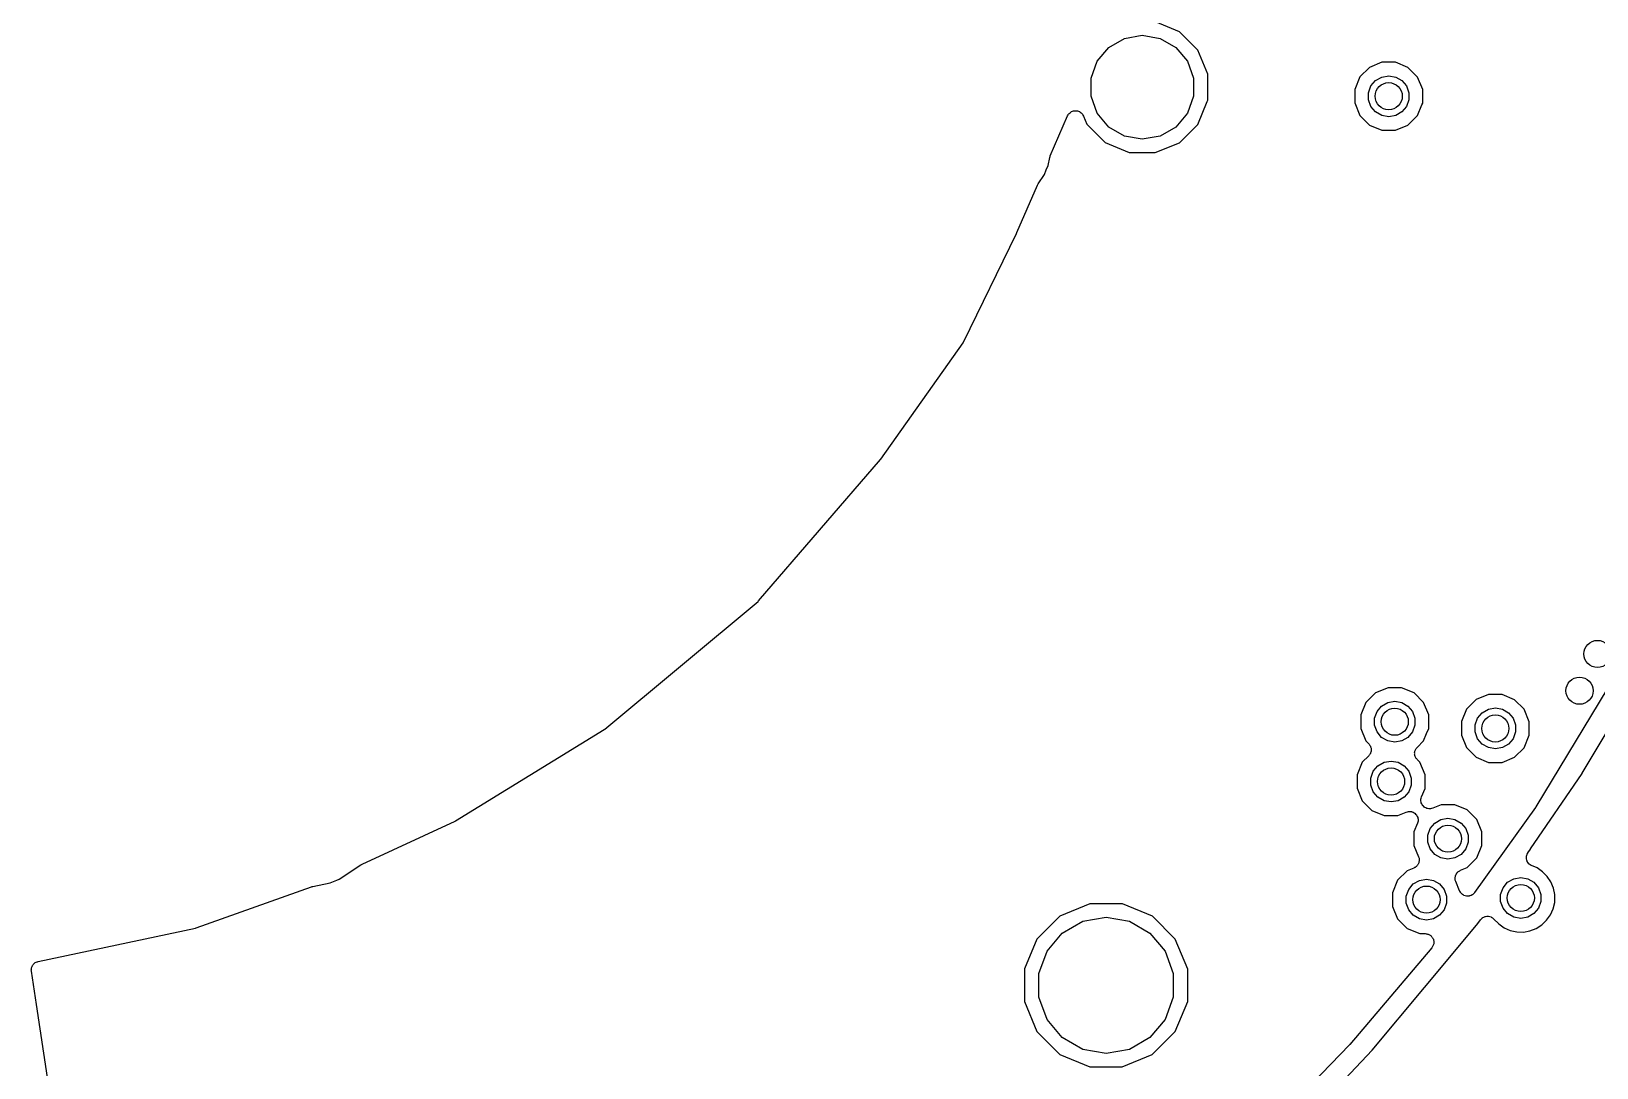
# Model space of a CAD drawing. Extents: x 83.8 to 170.2, y -169.8 to -83.8.
# Drawn here: x 129.94 to 152.97, y -147.62 to -132.36 of the extents above; entities that cross this region are included whole.
import ezdxf

# ---------------------------------------------------------------- set-up
doc = ezdxf.new("R2010")
doc.units = 0
doc.header["$MEASUREMENT"] = 0
doc.layers.add('BLACK', color=7, linetype='CONTINUOUS')

msp = doc.modelspace()

# ---------------------------------------------------------------- linework, layer by layer
at = {"layer": 'Black'}
for p, q in [((146.829, -132.37), (146.476, -132.223)), ((147.099, -132.641), (146.829, -132.37)), ((145.621, -132.802), (145.792, -132.599)), ((145.792, -132.599), (146.022, -132.466)), ((146.022, -132.466), (146.283, -132.42)), ((146.283, -132.42), (146.545, -132.466)), ((146.545, -132.466), (146.775, -132.599)), ((146.775, -132.599), (146.946, -132.802)), ((147.246, -132.994), (147.099, -132.641)), ((145.53, -133.052), (145.621, -132.802)), ((146.946, -132.802), (147.037, -133.052)), ((149.808, -132.817), (149.624, -132.893)), ((150.007, -132.817), (149.808, -132.817)), ((150.19, -132.893), (150.007, -132.817)), ((145.53, -133.318), (145.53, -133.052)), ((147.037, -133.052), (147.037, -133.318)), ((147.245, -133.377), (147.246, -132.994)), ((149.483, -133.033), (149.407, -133.217)), ((149.624, -132.893), (149.483, -133.033)), ((149.646, -133.166), (149.713, -133.086)), ((149.713, -133.086), (149.804, -133.034)), ((149.804, -133.034), (149.907, -133.016)), ((149.907, -133.016), (150.01, -133.034)), ((150.01, -133.034), (150.1, -133.086)), ((150.1, -133.086), (150.168, -133.166)), ((150.331, -133.034), (150.19, -132.893)), ((150.407, -133.218), (150.331, -133.034)), ((145.621, -133.567), (145.53, -133.318)), ((147.037, -133.318), (146.946, -133.567)), ((149.407, -133.217), (149.407, -133.416)), ((149.61, -133.265), (149.646, -133.166)), ((149.61, -133.369), (149.61, -133.265)), ((150.168, -133.166), (150.203, -133.265)), ((150.203, -133.265), (150.203, -133.369)), ((150.407, -133.417), (150.407, -133.218)), ((145.208, -133.569), (145.22, -133.559)), ((145.22, -133.559), (145.232, -133.549)), ((145.232, -133.549), (145.238, -133.546)), ((145.238, -133.546), (145.243, -133.542)), ((145.243, -133.542), (145.258, -133.538)), ((145.258, -133.538), (145.272, -133.532)), ((145.272, -133.532), (145.279, -133.532)), ((145.279, -133.532), (145.286, -133.53)), ((145.286, -133.53), (145.301, -133.531)), ((145.301, -133.531), (145.317, -133.53)), ((145.317, -133.53), (145.323, -133.532)), ((145.323, -133.532), (145.33, -133.533)), ((145.33, -133.533), (145.344, -133.539)), ((145.344, -133.539), (145.359, -133.544)), ((145.359, -133.544), (145.364, -133.548)), ((145.364, -133.548), (145.37, -133.55)), ((145.37, -133.55), (145.381, -133.561)), ((145.381, -133.561), (145.394, -133.57)), ((147.099, -133.731), (147.239, -133.392)), ((147.239, -133.392), (147.245, -133.377)), ((147.239, -133.392), (147.239, -133.392)), ((149.407, -133.416), (149.483, -133.6)), ((149.646, -133.467), (149.61, -133.369)), ((149.713, -133.548), (149.646, -133.467)), ((149.804, -133.6), (149.713, -133.548)), ((150.1, -133.548), (150.01, -133.6)), ((150.168, -133.467), (150.1, -133.548)), ((150.203, -133.369), (150.168, -133.467)), ((150.331, -133.6), (150.396, -133.443)), ((150.396, -133.443), (150.407, -133.417)), ((150.396, -133.443), (150.396, -133.443)), ((144.928, -134.192), (145.183, -133.605)), ((145.183, -133.605), (145.192, -133.593)), ((145.192, -133.593), (145.199, -133.579)), ((145.199, -133.579), (145.204, -133.574)), ((145.204, -133.574), (145.208, -133.569)), ((145.394, -133.57), (145.397, -133.576)), ((145.397, -133.576), (145.402, -133.581)), ((145.402, -133.581), (145.409, -133.595)), ((145.409, -133.595), (145.417, -133.608)), ((145.417, -133.608), (145.467, -133.729)), ((145.467, -133.729), (145.738, -134)), ((145.792, -133.771), (145.621, -133.567)), ((146.022, -133.904), (145.792, -133.771)), ((146.775, -133.771), (146.545, -133.904)), ((146.946, -133.567), (146.775, -133.771)), ((146.828, -134.001), (147.099, -133.731)), ((149.483, -133.6), (149.623, -133.741)), ((149.623, -133.741), (149.807, -133.817)), ((149.907, -133.618), (149.804, -133.6)), ((150.01, -133.6), (149.907, -133.618)), ((150.006, -133.817), (150.19, -133.741)), ((150.19, -133.741), (150.331, -133.6)), ((145.738, -134), (146.091, -134.147)), ((146.283, -133.95), (146.022, -133.904)), ((146.545, -133.904), (146.283, -133.95)), ((146.474, -134.147), (146.828, -134.001)), ((149.807, -133.817), (150.006, -133.817)), ((144.897, -134.336), (144.92, -134.217)), ((144.92, -134.217), (144.925, -134.205)), ((144.925, -134.205), (144.928, -134.192)), ((146.091, -134.147), (146.474, -134.147)), ((144.751, -134.604), (144.842, -134.467)), ((144.842, -134.467), (144.869, -134.402)), ((144.869, -134.402), (144.897, -134.336)), ((144.869, -134.402), (144.869, -134.402)), ((144.436, -135.322), (144.74, -134.624)), ((144.74, -134.624), (144.747, -134.614)), ((144.747, -134.614), (144.751, -134.604)), ((143.651, -136.939), (144.43, -135.336)), ((144.43, -135.336), (144.435, -135.325)), ((144.43, -135.336), (144.43, -135.336)), ((144.435, -135.325), (144.436, -135.322)), ((142.436, -138.659), (143.645, -136.948)), ((143.645, -136.948), (143.651, -136.939)), ((140.639, -140.745), (142.432, -138.663)), ((142.432, -138.663), (142.436, -138.659)), ((138.374, -142.631), (140.632, -140.752)), ((140.632, -140.752), (140.639, -140.745)), ((153.607, -141.232), (152.074, -143.777)), ((152.753, -143.282), (153.62, -141.832)), ((149.897, -142.023), (149.714, -142.099)), ((150.096, -142.023), (149.897, -142.023)), ((150.28, -142.1), (150.096, -142.023)), ((149.573, -142.24), (149.496, -142.423)), ((149.714, -142.099), (149.573, -142.24)), ((149.736, -142.373), (149.803, -142.293)), ((149.803, -142.293), (149.893, -142.24)), ((149.893, -142.24), (149.996, -142.222)), ((149.996, -142.222), (150.099, -142.24)), ((150.099, -142.24), (150.19, -142.293)), ((150.19, -142.293), (150.257, -142.373)), ((150.42, -142.24), (150.28, -142.1)), ((150.496, -142.424), (150.42, -142.24)), ((151.194, -142.198), (151.053, -142.339)), ((151.377, -142.122), (151.194, -142.198)), ((151.576, -142.122), (151.377, -142.122)), ((151.76, -142.199), (151.576, -142.122)), ((151.901, -142.339), (151.76, -142.199)), ((149.496, -142.423), (149.496, -142.622)), ((149.7, -142.471), (149.736, -142.373)), ((149.7, -142.576), (149.7, -142.471)), ((150.257, -142.373), (150.293, -142.471)), ((150.293, -142.471), (150.293, -142.576)), ((150.496, -142.623), (150.496, -142.424)), ((151.053, -142.339), (150.976, -142.522)), ((150.976, -142.522), (150.976, -142.721)), ((151.18, -142.57), (151.216, -142.472)), ((151.216, -142.472), (151.283, -142.391)), ((151.283, -142.391), (151.373, -142.339)), ((151.373, -142.339), (151.476, -142.321)), ((151.476, -142.321), (151.579, -142.339)), ((151.579, -142.339), (151.67, -142.391)), ((151.67, -142.391), (151.737, -142.472)), ((151.737, -142.472), (151.773, -142.57)), ((151.976, -142.523), (151.901, -142.339)), ((151.976, -142.722), (151.976, -142.523)), ((136.179, -143.983), (138.366, -142.636)), ((138.366, -142.636), (138.374, -142.631)), ((149.496, -142.622), (149.572, -142.806)), ((149.736, -142.674), (149.7, -142.576)), ((149.803, -142.754), (149.736, -142.674)), ((149.893, -142.806), (149.803, -142.754)), ((150.19, -142.754), (150.099, -142.806)), ((150.257, -142.674), (150.19, -142.754)), ((150.293, -142.576), (150.257, -142.674)), ((150.42, -142.807), (150.465, -142.698)), ((150.465, -142.698), (150.496, -142.623)), ((150.465, -142.698), (150.465, -142.698)), ((150.976, -142.721), (151.052, -142.905)), ((151.18, -142.674), (151.18, -142.57)), ((151.216, -142.773), (151.18, -142.674)), ((151.283, -142.853), (151.216, -142.773)), ((151.737, -142.773), (151.67, -142.853)), ((151.773, -142.674), (151.737, -142.773)), ((151.773, -142.57), (151.773, -142.674)), ((151.9, -142.906), (151.976, -142.722)), ((149.572, -142.806), (149.613, -142.847)), ((149.613, -142.847), (149.619, -142.856)), ((149.619, -142.856), (149.627, -142.864)), ((149.627, -142.864), (149.632, -142.874)), ((149.632, -142.999), (149.627, -143.01)), ((149.632, -142.874), (149.638, -142.883)), ((149.638, -142.99), (149.632, -142.999)), ((149.638, -142.883), (149.641, -142.894)), ((149.641, -142.98), (149.638, -142.99)), ((149.641, -142.894), (149.646, -142.904)), ((149.646, -142.97), (149.641, -142.98)), ((149.646, -142.904), (149.647, -142.915)), ((149.647, -142.958), (149.646, -142.97)), ((149.647, -142.915), (149.65, -142.926)), ((149.649, -142.948), (149.647, -142.958)), ((149.65, -142.926), (149.649, -142.937)), ((149.649, -142.937), (149.649, -142.948)), ((149.996, -142.824), (149.893, -142.806)), ((150.099, -142.806), (149.996, -142.824)), ((150.289, -142.98), (150.292, -142.969)), ((150.29, -142.991), (150.289, -142.98)), ((150.289, -143.002), (150.29, -142.991)), ((150.292, -143.012), (150.289, -143.002)), ((150.292, -142.969), (150.293, -142.958)), ((150.293, -142.958), (150.298, -142.948)), ((150.298, -142.948), (150.301, -142.937)), ((150.301, -142.937), (150.307, -142.928)), ((150.307, -142.928), (150.312, -142.918)), ((150.312, -142.918), (150.32, -142.91)), ((150.32, -142.91), (150.326, -142.901)), ((150.326, -142.901), (150.42, -142.807)), ((151.052, -142.905), (151.193, -143.046)), ((151.373, -142.905), (151.283, -142.853)), ((151.476, -142.923), (151.373, -142.905)), ((151.579, -142.905), (151.476, -142.923)), ((151.67, -142.853), (151.579, -142.905)), ((151.759, -143.046), (151.9, -142.906)), ((149.519, -143.12), (149.442, -143.304)), ((149.613, -143.026), (149.519, -143.12)), ((149.619, -143.017), (149.613, -143.026)), ((149.627, -143.01), (149.619, -143.017)), ((149.681, -143.253), (149.749, -143.173)), ((149.749, -143.173), (149.839, -143.121)), ((149.839, -143.121), (149.942, -143.103)), ((149.942, -143.103), (150.045, -143.121)), ((150.045, -143.121), (150.136, -143.173)), ((150.136, -143.173), (150.203, -143.253)), ((150.293, -143.023), (150.292, -143.012)), ((150.298, -143.034), (150.293, -143.023)), ((150.3, -143.044), (150.298, -143.034)), ((150.307, -143.053), (150.3, -143.044)), ((150.312, -143.063), (150.307, -143.053)), ((150.319, -143.071), (150.312, -143.063)), ((150.326, -143.08), (150.319, -143.071)), ((150.366, -143.121), (150.326, -143.08)), ((150.442, -143.305), (150.366, -143.121)), ((151.193, -143.046), (151.376, -143.122)), ((151.376, -143.122), (151.575, -143.122)), ((151.575, -143.122), (151.759, -143.046)), ((149.442, -143.304), (149.442, -143.503)), ((149.646, -143.352), (149.681, -143.253)), ((149.646, -143.456), (149.646, -143.352)), ((149.681, -143.555), (149.646, -143.456)), ((150.203, -143.253), (150.239, -143.352)), ((150.239, -143.456), (150.203, -143.555)), ((150.239, -143.352), (150.239, -143.456)), ((150.442, -143.504), (150.442, -143.305)), ((151.995, -144.396), (152.751, -143.285)), ((152.751, -143.285), (152.753, -143.282)), ((149.442, -143.503), (149.518, -143.687)), ((149.518, -143.687), (149.659, -143.828)), ((149.749, -143.635), (149.681, -143.555)), ((149.839, -143.687), (149.749, -143.635)), ((149.942, -143.705), (149.839, -143.687)), ((150.045, -143.687), (149.942, -143.705)), ((150.136, -143.635), (150.045, -143.687)), ((150.203, -143.555), (150.136, -143.635)), ((150.38, -143.674), (150.381, -143.668)), ((150.382, -143.69), (150.38, -143.674)), ((150.381, -143.663), (150.386, -143.647)), ((150.381, -143.668), (150.381, -143.663)), ((150.383, -143.707), (150.382, -143.69)), ((150.386, -143.647), (150.39, -143.631)), ((150.39, -143.631), (150.442, -143.504)), ((149.659, -143.828), (149.842, -143.904)), ((149.842, -143.904), (150.041, -143.904)), ((150.041, -143.904), (150.166, -143.853)), ((150.166, -143.853), (150.182, -143.849)), ((150.182, -143.849), (150.198, -143.844)), ((150.198, -143.844), (150.203, -143.844)), ((150.203, -143.844), (150.209, -143.843)), ((150.209, -143.843), (150.225, -143.845)), ((150.225, -143.845), (150.242, -143.846)), ((150.242, -143.846), (150.247, -143.848)), ((150.247, -143.848), (150.253, -143.849)), ((150.253, -143.849), (150.267, -143.857)), ((150.267, -143.857), (150.283, -143.863)), ((150.283, -143.863), (150.287, -143.867)), ((150.287, -143.867), (150.292, -143.869)), ((150.292, -143.869), (150.303, -143.882)), ((150.303, -143.882), (150.315, -143.893)), ((150.315, -143.893), (150.318, -143.898)), ((150.318, -143.898), (150.322, -143.902)), ((150.322, -143.902), (150.328, -143.917)), ((150.328, -143.917), (150.335, -143.932)), ((150.385, -143.712), (150.383, -143.707)), ((150.386, -143.717), (150.385, -143.712)), ((150.393, -143.732), (150.386, -143.717)), ((150.4, -143.747), (150.393, -143.732)), ((150.403, -143.752), (150.4, -143.747)), ((150.406, -143.757), (150.403, -143.752)), ((150.418, -143.768), (150.406, -143.757)), ((150.429, -143.78), (150.418, -143.768)), ((150.434, -143.783), (150.429, -143.78)), ((150.438, -143.786), (150.434, -143.783)), ((150.454, -143.793), (150.438, -143.786)), ((150.469, -143.8), (150.454, -143.793)), ((150.474, -143.801), (150.469, -143.8)), ((150.479, -143.803), (150.474, -143.801)), ((150.496, -143.804), (150.479, -143.803)), ((150.512, -143.806), (150.496, -143.804)), ((150.518, -143.805), (150.512, -143.806)), ((150.523, -143.805), (150.518, -143.805)), ((150.539, -143.8), (150.523, -143.805)), ((150.555, -143.797), (150.539, -143.8)), ((150.68, -143.745), (150.555, -143.797)), ((150.879, -143.745), (150.68, -143.745)), ((151.062, -143.822), (150.879, -143.745)), ((151.203, -143.962), (151.062, -143.822)), ((152.068, -143.786), (151.171, -145.039)), ((152.07, -143.781), (152.068, -143.786)), ((152.074, -143.777), (152.07, -143.781)), ((134.805, -144.619), (136.172, -143.986)), ((136.172, -143.986), (136.179, -143.983)), ((150.332, -144.019), (150.279, -144.145)), ((150.279, -144.145), (150.279, -144.344)), ((150.335, -144.002), (150.332, -144.019)), ((150.335, -143.932), (150.336, -143.937)), ((150.34, -143.987), (150.335, -144.002)), ((150.336, -143.937), (150.338, -143.943)), ((150.338, -143.943), (150.339, -143.959)), ((150.339, -143.959), (150.341, -143.976)), ((150.341, -143.976), (150.34, -143.981)), ((150.34, -143.981), (150.34, -143.987)), ((150.482, -144.193), (150.518, -144.095)), ((150.518, -144.095), (150.585, -144.015)), ((150.585, -144.015), (150.676, -143.962)), ((150.676, -143.962), (150.779, -143.944)), ((150.779, -143.944), (150.882, -143.962)), ((150.882, -143.962), (150.972, -144.015)), ((150.972, -144.015), (151.04, -144.095)), ((151.04, -144.095), (151.075, -144.193)), ((151.279, -144.146), (151.203, -143.962)), ((151.279, -144.345), (151.279, -144.146)), ((150.279, -144.344), (150.348, -144.511)), ((150.482, -144.298), (150.482, -144.193)), ((150.518, -144.396), (150.482, -144.298)), ((151.075, -144.298), (151.04, -144.396)), ((151.075, -144.193), (151.075, -144.298)), ((151.203, -144.529), (151.279, -144.345)), ((150.346, -144.608), (150.343, -144.618)), ((150.351, -144.598), (150.346, -144.608)), ((150.348, -144.511), (150.35, -144.522)), ((150.35, -144.522), (150.354, -144.532)), ((150.353, -144.587), (150.351, -144.598)), ((150.356, -144.576), (150.353, -144.587)), ((150.354, -144.532), (150.355, -144.543)), ((150.355, -144.543), (150.357, -144.554)), ((150.357, -144.554), (150.356, -144.565)), ((150.356, -144.565), (150.356, -144.576)), ((150.585, -144.476), (150.518, -144.396)), ((150.676, -144.528), (150.585, -144.476)), ((150.779, -144.546), (150.676, -144.528)), ((150.882, -144.528), (150.779, -144.546)), ((150.972, -144.476), (150.882, -144.528)), ((151.04, -144.396), (150.972, -144.476)), ((151.062, -144.669), (151.203, -144.529)), ((151.932, -144.536), (151.934, -144.516)), ((151.933, -144.538), (151.932, -144.536)), ((151.933, -144.541), (151.933, -144.538)), ((151.939, -144.56), (151.933, -144.541)), ((151.934, -144.516), (151.935, -144.497)), ((151.935, -144.497), (151.936, -144.495)), ((151.936, -144.495), (151.937, -144.492)), ((151.937, -144.492), (151.945, -144.474)), ((151.944, -144.578), (151.939, -144.56)), ((151.945, -144.581), (151.944, -144.578)), ((151.945, -144.474), (151.952, -144.457)), ((151.946, -144.583), (151.945, -144.581)), ((151.958, -144.599), (151.946, -144.583)), ((151.952, -144.457), (151.954, -144.454)), ((151.954, -144.454), (151.955, -144.452)), ((151.955, -144.452), (151.994, -144.397)), ((151.969, -144.615), (151.958, -144.599)), ((151.971, -144.616), (151.969, -144.615)), ((151.994, -144.397), (151.995, -144.396)), ((134.434, -144.856), (134.467, -144.842)), ((134.467, -144.842), (134.788, -144.628)), ((134.788, -144.628), (134.797, -144.624)), ((134.797, -144.624), (134.805, -144.619)), ((150.18, -144.718), (150.039, -144.858)), ((150.279, -144.677), (150.18, -144.718)), ((150.288, -144.671), (150.279, -144.677)), ((150.298, -144.667), (150.288, -144.671)), ((150.307, -144.659), (150.298, -144.667)), ((150.316, -144.653), (150.307, -144.659)), ((150.323, -144.644), (150.316, -144.653)), ((150.331, -144.637), (150.323, -144.644)), ((150.336, -144.627), (150.331, -144.637)), ((150.343, -144.618), (150.336, -144.627)), ((150.36, -144.859), (150.463, -144.841)), ((150.463, -144.841), (150.566, -144.859)), ((150.884, -144.833), (150.886, -144.822)), ((150.887, -144.844), (150.884, -144.833)), ((150.885, -144.811), (150.889, -144.8)), ((150.886, -144.822), (150.885, -144.811)), ((150.887, -144.855), (150.887, -144.844)), ((150.889, -144.8), (150.89, -144.789)), ((150.89, -144.789), (150.895, -144.78)), ((150.895, -144.78), (150.899, -144.769)), ((150.899, -144.769), (150.906, -144.76)), ((150.906, -144.76), (150.911, -144.75)), ((150.911, -144.75), (150.919, -144.743)), ((150.919, -144.743), (150.926, -144.734)), ((150.926, -144.734), (150.935, -144.728)), ((150.935, -144.728), (150.943, -144.721)), ((150.943, -144.721), (150.953, -144.716)), ((150.953, -144.716), (150.963, -144.71)), ((150.963, -144.71), (151.062, -144.669)), ((151.657, -144.887), (151.747, -144.835)), ((151.747, -144.835), (151.85, -144.817)), ((151.85, -144.817), (151.953, -144.835)), ((151.953, -144.835), (152.044, -144.887)), ((151.973, -144.618), (151.971, -144.616)), ((151.989, -144.629), (151.973, -144.618)), ((152.005, -144.64), (151.989, -144.629)), ((152.007, -144.641), (152.005, -144.64)), ((152.01, -144.642), (152.007, -144.641)), ((152.089, -144.676), (152.01, -144.642)), ((152.171, -144.731), (152.089, -144.676)), ((152.24, -144.8), (152.171, -144.731)), ((152.294, -144.882), (152.24, -144.8)), ((132.365, -145.558), (134.061, -144.953)), ((134.061, -144.953), (134.07, -144.951)), ((134.07, -144.951), (134.079, -144.948)), ((134.079, -144.948), (134.336, -144.897)), ((134.336, -144.897), (134.434, -144.856)), ((134.434, -144.856), (134.434, -144.856)), ((150.039, -144.858), (149.963, -145.042)), ((149.963, -145.042), (149.963, -145.241)), ((150.166, -145.09), (150.202, -144.991)), ((150.202, -144.991), (150.269, -144.911)), ((150.269, -144.911), (150.36, -144.859)), ((150.566, -144.859), (150.656, -144.911)), ((150.656, -144.911), (150.724, -144.991)), ((150.724, -144.991), (150.759, -145.09)), ((150.892, -144.865), (150.887, -144.855)), ((150.894, -144.876), (150.892, -144.865)), ((150.951, -145.013), (150.894, -144.876)), ((150.952, -145.015), (150.951, -145.013)), ((150.952, -145.017), (150.952, -145.015)), ((150.964, -145.034), (150.952, -145.017)), ((150.974, -145.051), (150.964, -145.034)), ((150.976, -145.052), (150.974, -145.051)), ((150.977, -145.054), (150.976, -145.052)), ((150.994, -145.065), (150.977, -145.054)), ((151.009, -145.078), (150.994, -145.065)), ((151.136, -145.072), (151.118, -145.08)), ((151.138, -145.071), (151.136, -145.072)), ((151.14, -145.07), (151.138, -145.071)), ((151.154, -145.056), (151.14, -145.07)), ((151.169, -145.042), (151.154, -145.056)), ((151.17, -145.04), (151.169, -145.042)), ((151.171, -145.039), (151.17, -145.04)), ((151.554, -145.065), (151.589, -144.967)), ((151.554, -145.17), (151.554, -145.065)), ((151.589, -144.967), (151.657, -144.887)), ((152.044, -144.887), (152.111, -144.967)), ((152.111, -144.967), (152.147, -145.065)), ((152.147, -145.065), (152.147, -145.17)), ((152.331, -144.973), (152.294, -144.882)), ((152.35, -145.068), (152.331, -144.973)), ((152.349, -145.182), (152.35, -145.068)), ((145.513, -145.203), (145.071, -145.385)), ((145.99, -145.203), (145.513, -145.203)), ((146.431, -145.386), (145.99, -145.203)), ((149.963, -145.241), (150.039, -145.425)), ((150.166, -145.194), (150.166, -145.09)), ((150.202, -145.292), (150.166, -145.194)), ((150.269, -145.373), (150.202, -145.292)), ((150.724, -145.292), (150.656, -145.373)), ((150.759, -145.194), (150.724, -145.292)), ((150.759, -145.09), (150.759, -145.194)), ((151.011, -145.078), (151.009, -145.078)), ((151.013, -145.08), (151.011, -145.078)), ((151.032, -145.085), (151.013, -145.08)), ((151.051, -145.091), (151.032, -145.085)), ((151.054, -145.091), (151.051, -145.091)), ((151.056, -145.091), (151.054, -145.091)), ((151.076, -145.09), (151.056, -145.091)), ((151.095, -145.089), (151.076, -145.09)), ((151.097, -145.088), (151.095, -145.089)), ((151.1, -145.088), (151.097, -145.088)), ((151.118, -145.08), (151.1, -145.088)), ((151.589, -145.268), (151.554, -145.17)), ((151.657, -145.348), (151.589, -145.268)), ((152.111, -145.268), (152.044, -145.348)), ((152.147, -145.17), (152.111, -145.268)), ((152.287, -145.366), (152.327, -145.276)), ((152.327, -145.276), (152.349, -145.182)), ((145.071, -145.385), (144.733, -145.722)), ((145.105, -145.634), (145.407, -145.46)), ((145.407, -145.46), (145.75, -145.399)), ((145.75, -145.399), (146.093, -145.46)), ((146.093, -145.46), (146.395, -145.634)), ((146.768, -145.724), (146.431, -145.386)), ((150.039, -145.425), (150.179, -145.565)), ((150.36, -145.425), (150.269, -145.373)), ((150.463, -145.443), (150.36, -145.425)), ((150.435, -146.433), (151.201, -145.516)), ((150.566, -145.425), (150.463, -145.443)), ((150.656, -145.373), (150.566, -145.425)), ((151.201, -145.516), (151.204, -145.512)), ((151.204, -145.512), (151.256, -145.439)), ((151.256, -145.438), (151.257, -145.437)), ((151.256, -145.439), (151.256, -145.438)), ((151.257, -145.437), (151.272, -145.423)), ((151.272, -145.423), (151.287, -145.408)), ((151.287, -145.408), (151.288, -145.407)), ((151.288, -145.407), (151.308, -145.398)), ((151.288, -145.407), (151.288, -145.407)), ((151.308, -145.398), (151.327, -145.389)), ((151.327, -145.389), (151.328, -145.389)), ((151.328, -145.389), (151.329, -145.389)), ((151.329, -145.389), (151.35, -145.387)), ((151.35, -145.387), (151.371, -145.386)), ((151.371, -145.386), (151.372, -145.386)), ((151.372, -145.386), (151.373, -145.386)), ((151.373, -145.386), (151.393, -145.392)), ((151.393, -145.392), (151.414, -145.397)), ((151.414, -145.397), (151.414, -145.398)), ((151.414, -145.398), (151.415, -145.398)), ((151.415, -145.398), (151.432, -145.41)), ((151.432, -145.41), (151.45, -145.423)), ((151.45, -145.423), (151.45, -145.423)), ((151.45, -145.423), (151.451, -145.424)), ((151.451, -145.424), (151.525, -145.5)), ((151.525, -145.5), (151.605, -145.556)), ((151.747, -145.401), (151.657, -145.348)), ((151.85, -145.419), (151.747, -145.401)), ((151.953, -145.401), (151.85, -145.419)), ((152.044, -145.348), (151.953, -145.401)), ((152.077, -145.566), (152.16, -145.514)), ((152.16, -145.514), (152.231, -145.446)), ((152.231, -145.446), (152.287, -145.366)), ((130.039, -146.053), (132.356, -145.561)), ((132.356, -145.561), (132.365, -145.558)), ((144.733, -145.722), (144.55, -146.163)), ((144.881, -145.901), (145.105, -145.634)), ((146.395, -145.634), (146.62, -145.901)), ((146.95, -146.165), (146.768, -145.724)), ((150.179, -145.565), (150.363, -145.642)), ((150.363, -145.642), (150.444, -145.642)), ((150.444, -145.642), (150.456, -145.644)), ((150.456, -145.644), (150.467, -145.644)), ((150.467, -145.644), (150.477, -145.648)), ((150.477, -145.648), (150.488, -145.65)), ((150.488, -145.65), (150.498, -145.655)), ((150.498, -145.655), (150.508, -145.659)), ((150.508, -145.659), (150.517, -145.666)), ((150.517, -145.666), (150.526, -145.672)), ((150.526, -145.672), (150.533, -145.68)), ((150.533, -145.68), (150.542, -145.688)), ((150.542, -145.688), (150.547, -145.697)), ((150.547, -145.697), (150.554, -145.705)), ((150.554, -145.705), (150.558, -145.716)), ((150.558, -145.716), (150.564, -145.726)), ((150.564, -145.726), (150.566, -145.737)), ((150.566, -145.737), (150.569, -145.747)), ((150.569, -145.747), (150.569, -145.758)), ((150.569, -145.758), (150.571, -145.769)), ((151.605, -145.556), (151.695, -145.596)), ((151.695, -145.596), (151.791, -145.617)), ((151.791, -145.617), (151.889, -145.619)), ((151.889, -145.619), (151.985, -145.602)), ((151.985, -145.602), (152.077, -145.566)), ((144.762, -146.229), (144.881, -145.901)), ((146.62, -145.901), (146.739, -146.229)), ((150.541, -145.851), (149.336, -147.274)), ((150.547, -145.841), (150.541, -145.851)), ((150.554, -145.832), (150.547, -145.841)), ((150.558, -145.822), (150.554, -145.832)), ((150.563, -145.813), (150.558, -145.822)), ((150.565, -145.802), (150.563, -145.813)), ((150.569, -145.791), (150.565, -145.802)), ((150.571, -145.769), (150.569, -145.78)), ((150.569, -145.78), (150.569, -145.791)), ((129.939, -146.182), (129.941, -146.167)), ((129.94, -146.189), (129.939, -146.182)), ((129.94, -146.196), (129.94, -146.189)), ((130.014, -146.685), (129.94, -146.196)), ((129.941, -146.152), (129.944, -146.145)), ((129.941, -146.167), (129.941, -146.152)), ((129.944, -146.145), (129.945, -146.138)), ((129.945, -146.138), (129.952, -146.125)), ((129.952, -146.125), (129.957, -146.111)), ((129.957, -146.111), (129.962, -146.106)), ((129.962, -146.106), (129.966, -146.099)), ((129.966, -146.099), (129.977, -146.089)), ((129.977, -146.089), (129.986, -146.078)), ((129.986, -146.078), (129.993, -146.074)), ((129.993, -146.074), (129.998, -146.069)), ((129.998, -146.069), (130.012, -146.064)), ((130.012, -146.064), (130.025, -146.057)), ((130.025, -146.057), (130.032, -146.056)), ((130.032, -146.056), (130.039, -146.053)), ((144.55, -146.163), (144.55, -146.641)), ((146.95, -146.643), (146.95, -146.165)), ((144.762, -146.577), (144.762, -146.229)), ((146.739, -146.229), (146.739, -146.577)), ((149.664, -147.357), (150.435, -146.433)), ((150.435, -146.433), (150.435, -146.433)), ((130.864, -152.297), (130.014, -146.685)), ((144.55, -146.641), (144.732, -147.082)), ((144.881, -146.905), (144.762, -146.577)), ((146.739, -146.577), (146.62, -146.905)), ((146.767, -147.084), (146.95, -146.643)), ((145.105, -147.172), (144.881, -146.905)), ((146.62, -146.905), (146.395, -147.172)), ((144.732, -147.082), (145.07, -147.42)), ((146.429, -147.421), (146.767, -147.084)), ((145.407, -147.346), (145.105, -147.172)), ((145.75, -147.407), (145.407, -147.346)), ((146.093, -147.346), (145.75, -147.407)), ((146.395, -147.172), (146.093, -147.346)), ((148.479, -148.611), (149.662, -147.359)), ((149.33, -147.28), (148.642, -147.99)), ((149.332, -147.276), (149.33, -147.28)), ((149.336, -147.274), (149.332, -147.276)), ((149.662, -147.359), (149.664, -147.357)), ((145.07, -147.42), (145.51, -147.603)), ((145.51, -147.603), (145.988, -147.603)), ((145.988, -147.603), (146.429, -147.421))]:
    msp.add_line(p, q, dxfattribs=at)
for centre in [(149.907, -133.317), (152.979, -141.526), (152.715, -142.067), (149.996, -142.523), (151.476, -142.622), (149.942, -143.404), (150.779, -144.245), (150.463, -145.142), (151.85, -145.118)]:
    msp.add_circle(centre, 0.2, dxfattribs=at)

doc.saveas('drawing.dxf')
